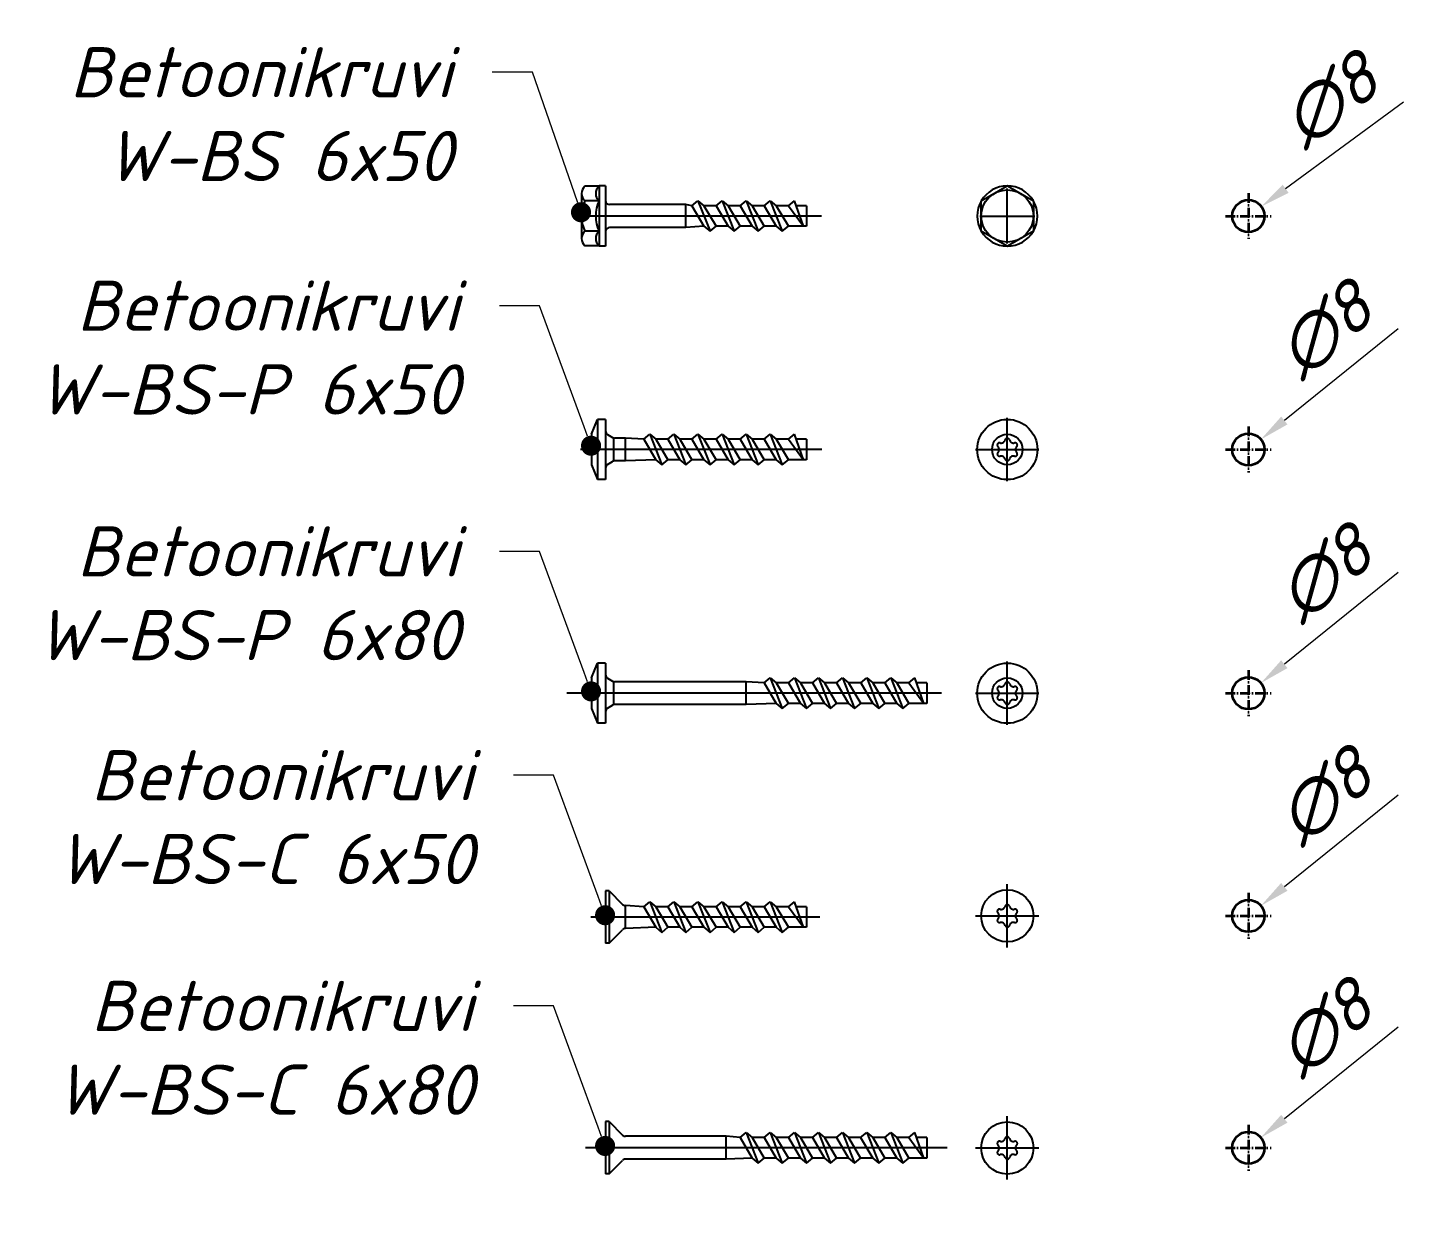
# Model space of a CAD drawing. Header units: millimetres. Extents: x -29692 to 34729, y -8412 to 43293.
# Drawn here: x -16567.6 to -16225.1, y 1656.2 to 1951.6 of the extents above; entities that cross this region are included whole.
import ezdxf
from ezdxf import colors
from ezdxf.entities.mleader import LeaderData, LeaderLine
from ezdxf.math import Vec2, Vec3

# ---------------------------------------------------------------- set-up
doc = ezdxf.new("R2010")
doc.units = ezdxf.units.MM
doc.linetypes.add('ACAD_ISO10W100', pattern=[18, 12, -3, 0, -3])
doc.layers.get('Defpoints').update_dxf_attribs({"color": 4, "lineweight": 35})
for name, color, linetype, lineweight in [('_0_001_Профили', 150, 'Continuous', 35), ('_0_003_Размеры', 132, 'Continuous', 0), ('_0_004_Текст_01', 7, 'Continuous', 18)]:
    doc.layers.add(name, color=color, linetype=linetype, lineweight=lineweight)
doc.styles.add('_DZ_2.5', font='isocpeui.ttf', dxfattribs={"height": 2.5})
doc.dimstyles.new('_DZ_2.5', dxfattribs={"dimscale": 0, "dimtxt": 2.5, "dimasz": 1.5, "dimexe": 1, "dimexo": 1, "dimgap": 1, "dimtad": 1, "dimdec": 0, "dimzin": 1, "dimdsep": 46, "dimtxsty": '_DZ_2.5', "dimblk": 'ARCHTICK', "dimcen": 0.09, "dimclrd": 256, "dimclre": 256, "dimclrt": 256, "dimadec": 0, "dimazin": 0, "dimtfac": 1, "dimtdec": 0, "dimtofl": 0, "dimtmove": 1, "dimatfit": 2, "dimfxl": 1, "dimtfill": 1, "dimtfillclr": 256, "dimtolj": 1, "dimlwd": 9, "dimlwe": 5, "dimarcsym": 0})

# ---------------------------------------------------------------- blocks, each defined once
blk = doc.blocks.new('WURTH_W-BS-C_6x80')
at = {"color": 0, "linetype": 'ByBlock', "lineweight": -2}
for p, q in [((-0.87, 6.5), (-0.87, -6.5)), ((0, 6.5), (-0.87, 6.5)), ((0, 6.5), (0, -6.5)), ((0, 6.5), (3.36, 3.14)), ((32.63, 2.55), (34.13, 3.8)), ((34.13, 3.8), (35.63, 2.55)), ((34.13, 3.8), (37.13, -3.8)), ((38.63, 2.55), (40.13, 3.8)), ((40.13, 3.8), (43.13, -3.8)), ((40.13, 3.8), (41.63, 2.55)), ((44.63, 2.55), (46.13, 3.8)), ((46.13, 3.8), (49.13, -3.8)), ((46.13, 3.8), (47.63, 2.55)), ((50.63, 2.55), (52.13, 3.8)), ((52.13, 3.8), (55.13, -3.8)), ((52.13, 3.8), (53.63, 2.55)), ((56.63, 2.55), (58.13, 3.8)), ((58.13, 3.8), (61.13, -3.8)), ((58.13, 3.8), (59.63, 2.55)), ((62.63, 2.55), (64.13, 3.8)), ((64.13, 3.8), (65.63, 2.55)), ((64.13, 3.8), (67.13, -3.8)), ((68.63, 2.55), (70.13, 3.8)), ((70.13, 3.8), (71.63, 2.55)), ((70.13, 3.8), (73.13, -3.8)), ((74.63, 2.55), (76.13, 3.8)), ((78.38, -2.55), (76.13, 3.8)), ((84.13, 0), (-5.87, 0)), ((29.13, 2.85), (4.06, 2.85)), ((29.13, -2.85), (29.13, 2.85)), ((32.63, 2.55), (29.13, 2.85)), ((32.63, 2.55), (35.63, -2.55)), ((38.63, 2.55), (35.63, 2.55)), ((35.63, 2.55), (38.63, -2.55)), ((38.63, 2.55), (41.63, -2.55)), ((44.63, 2.55), (41.63, 2.55)), ((41.63, 2.55), (44.63, -2.55)), ((44.63, 2.55), (47.63, -2.55)), ((50.63, 2.55), (47.63, 2.55)), ((47.63, 2.55), (50.63, -2.55)), ((50.63, 2.55), (53.63, -2.55)), ((56.63, 2.55), (53.63, 2.55)), ((53.63, 2.55), (56.63, -2.55)), ((56.63, 2.55), (59.63, -2.55)), ((62.63, 2.55), (59.63, 2.55)), ((59.63, 2.55), (62.63, -2.55)), ((62.63, 2.55), (65.63, -2.55)), ((68.63, 2.55), (65.63, 2.55)), ((65.63, 2.55), (68.63, -2.55)), ((68.63, 2.55), (71.63, -2.55)), ((71.63, 2.55), (74.63, -2.55)), ((74.63, 2.55), (71.63, 2.55)), ((74.63, 2.55), (78.38, -2.55)), ((79.13, 2.55), (76.58, 2.55)), ((79.13, 2.55), (79.13, -2.55)), ((0, -6.5), (3.36, -3.14)), ((29.13, -2.85), (4.06, -2.85)), ((35.63, -2.55), (29.13, -2.85)), ((35.63, -2.55), (37.13, -3.8)), ((37.13, -3.8), (38.63, -2.55)), ((41.63, -2.55), (38.63, -2.55)), ((41.63, -2.55), (43.13, -3.8)), ((43.13, -3.8), (44.63, -2.55)), ((47.63, -2.55), (44.63, -2.55)), ((47.63, -2.55), (49.13, -3.8)), ((49.13, -3.8), (50.63, -2.55)), ((53.63, -2.55), (50.63, -2.55)), ((53.63, -2.55), (55.13, -3.8)), ((55.13, -3.8), (56.63, -2.55)), ((59.63, -2.55), (56.63, -2.55)), ((59.63, -2.55), (61.13, -3.8)), ((61.13, -3.8), (62.63, -2.55)), ((65.63, -2.55), (62.63, -2.55)), ((65.63, -2.55), (67.13, -3.8)), ((67.13, -3.8), (68.63, -2.55)), ((71.63, -2.55), (68.63, -2.55)), ((71.63, -2.55), (73.13, -3.8)), ((73.13, -3.8), (74.63, -2.55)), ((79.13, -2.55), (74.63, -2.55)), ((0, -6.5), (-0.87, -6.5))]:
    blk.add_line(p, q, dxfattribs=at)
for centre, start, end in [((4.06, 3.85), 225, 270), ((4.06, -3.85), 90, 135)]:
    blk.add_arc(centre, 1, start, end, dxfattribs=at)
blk = doc.blocks.new('WURTH_W-BS_6x50')
at = {"color": 0, "linetype": 'ByBlock', "lineweight": -2}
for p, q in [((-1.6, 7.41), (-5.13, 7.41)), ((0, 7.5), (-1.6, 7.5)), ((-1.6, 7.5), (-1.6, -7.5)), ((0, 7.5), (0, -7.5)), ((-6, 5.52), (-6, -5.65)), ((-1.6, 3.77), (-5.13, 3.77)), ((21.5, 2.55), (23, 3.8)), ((23, 3.8), (24.5, 2.55)), ((23, 3.8), (26, -3.8)), ((27.5, 2.55), (29, 3.8)), ((29, 3.8), (32, -3.8)), ((29, 3.8), (30.5, 2.55)), ((33.5, 2.55), (35, 3.8)), ((35, 3.8), (36.5, 2.55)), ((35, 3.8), (38, -3.8)), ((39.5, 2.55), (41, 3.8)), ((41, 3.8), (42.5, 2.55)), ((41, 3.8), (44, -3.8)), ((45.5, 2.55), (47, 3.8)), ((49.25, -2.55), (47, 3.8)), ((53.72, 0), (-8.26, 0)), ((20, 2.85), (1, 2.85)), ((20, -2.85), (20, 2.85)), ((21.5, 2.55), (20, 2.85)), ((21.5, 2.55), (24.5, -2.55)), ((27.5, 2.55), (24.5, 2.55)), ((24.5, 2.55), (27.5, -2.55)), ((27.5, 2.55), (30.5, -2.55)), ((33.5, 2.55), (30.5, 2.55)), ((30.5, 2.55), (33.5, -2.55)), ((33.5, 2.55), (36.5, -2.55)), ((39.5, 2.55), (36.5, 2.55)), ((36.5, 2.55), (39.5, -2.55)), ((39.5, 2.55), (42.5, -2.55)), ((42.5, 2.55), (45.5, -2.55)), ((45.5, 2.55), (42.5, 2.55)), ((45.5, 2.55), (49.25, -2.55)), ((50, 2.55), (47.44, 2.55)), ((50, 2.55), (50, -2.55)), ((20, -2.85), (1, -2.85)), ((24.5, -2.55), (20, -2.85)), ((24.5, -2.55), (26, -3.8)), ((26, -3.8), (27.5, -2.55)), ((30.5, -2.55), (27.5, -2.55)), ((30.5, -2.55), (32, -3.8)), ((32, -3.8), (33.5, -2.55)), ((36.5, -2.55), (33.5, -2.55)), ((36.5, -2.55), (38, -3.8)), ((38, -3.8), (39.5, -2.55)), ((42.5, -2.55), (39.5, -2.55)), ((42.5, -2.55), (44, -3.8)), ((44, -3.8), (45.5, -2.55)), ((50, -2.55), (45.5, -2.55)), ((-1.6, -3.77), (-5.13, -3.77)), ((-1.6, -7.41), (-5.13, -7.41)), ((0, -7.5), (-1.6, -7.5))]:
    blk.add_line(p, q, dxfattribs=at)
for centre, radius, start, end in [((-3.66, 5.59), 2.34, 129.027, 230.973), ((-0.12, 5.59), 2.34, 129.027, 230.973), ((2.63, 0), 8.63, 154.107, 205.893), ((6.17, 0), 8.63, 154.107, 205.893), ((1, 3.85), 1, 180, 270), ((1, -3.85), 1, 90, 180), ((-3.66, -5.59), 2.34, 129.027, 230.973), ((-0.12, -5.59), 2.34, 129.027, 230.973)]:
    blk.add_arc(centre, radius, start, end, dxfattribs=at)
blk = doc.blocks.new('W-BS 6x50p')
at = {"color": 0, "linetype": 'ByBlock', "lineweight": -2}
for p, q in [((-6.49, 3.76), (-0.01, 7.5)), ((0, 7.51), (-0.01, 7.5)), ((0.01, 7.5), (0, 7.51)), ((0.01, 7.5), (6.49, 3.76)), ((-6.49, 3.76), (-6.5, 3.75)), ((-6.5, 3.75), (-6.5, 3.74)), ((-6.5, -3.74), (-6.5, 3.74)), ((0, -6.83), (0, 6.83)), ((6.5, 3.75), (6.49, 3.76)), ((6.5, 3.74), (6.5, 3.75)), ((6.5, 3.74), (6.5, -3.74)), ((-6.83, 0), (6.83, 0)), ((-6.5, -3.74), (-6.5, -3.75)), ((-6.5, -3.75), (-6.49, -3.76)), ((-0.01, -7.5), (-6.49, -3.76)), ((6.49, -3.76), (0.01, -7.5)), ((6.49, -3.76), (6.5, -3.75)), ((6.5, -3.75), (6.5, -3.74)), ((-0.01, -7.5), (0, -7.51)), ((0, -7.51), (0.01, -7.5))]:
    blk.add_line(p, q, dxfattribs=at)
blk.add_circle((0, 0), 6.5, dxfattribs=at)
for start, end in [(90.0736, 149.9264), (30.0736, 89.9264), (150.0736, 209.9264), (330.0736, 29.9264), (210.0736, 269.9264), (270.0736, 329.9264)]:
    blk.add_arc((0, 0), 7.5, start, end, dxfattribs=at)
blk = doc.blocks.new('WURTH_W-BS-P_6x80')
at = {"color": 0, "linetype": 'ByBlock', "lineweight": -2}
for p, q in [((-3.5, 3.8), (-2, 7.5)), ((-2, 7.5), (-2, -7.5)), ((0, 7.5), (-2, 7.5)), ((0, 7.5), (0, -4.58)), ((-3.5, 3.8), (-3.5, -3.8)), ((0.5, 3.71), (1.76, 2.98)), ((39.5, 2.55), (41, 3.8)), ((41, 3.8), (42.5, 2.55)), ((41, 3.8), (44, -3.8)), ((45.5, 2.55), (47, 3.8)), ((47, 3.8), (50, -3.8)), ((47, 3.8), (48.5, 2.55)), ((51.5, 2.55), (53, 3.8)), ((53, 3.8), (56, -3.8)), ((53, 3.8), (54.5, 2.55)), ((57.5, 2.55), (59, 3.8)), ((59, 3.8), (62, -3.8)), ((59, 3.8), (60.5, 2.55)), ((63.5, 2.55), (65, 3.8)), ((65, 3.8), (66.5, 2.55)), ((65, 3.8), (68, -3.8)), ((69.5, 2.55), (71, 3.8)), ((71, 3.8), (72.5, 2.55)), ((71, 3.8), (74, -3.8)), ((75.5, 2.55), (77, 3.8)), ((79.25, -2.55), (77, 3.8)), ((83.66, 0), (-9.68, 0)), ((1.99, 2.85), (1.99, -2.85)), ((35, 2.85), (2.26, 2.85)), ((35, -2.85), (35, 2.85)), ((39.5, 2.55), (35, 2.85)), ((39.5, 2.55), (42.5, -2.55)), ((45.5, 2.55), (42.5, 2.55)), ((42.5, 2.55), (45.5, -2.55)), ((45.5, 2.55), (48.5, -2.55)), ((51.5, 2.55), (48.5, 2.55)), ((48.5, 2.55), (51.5, -2.55)), ((51.5, 2.55), (54.5, -2.55)), ((57.5, 2.55), (54.5, 2.55)), ((54.5, 2.55), (57.5, -2.55)), ((57.5, 2.55), (60.5, -2.55)), ((63.5, 2.55), (60.5, 2.55)), ((60.5, 2.55), (63.5, -2.55)), ((63.5, 2.55), (66.5, -2.55)), ((69.5, 2.55), (66.5, 2.55)), ((66.5, 2.55), (69.5, -2.55)), ((69.5, 2.55), (72.5, -2.55)), ((72.5, 2.55), (75.5, -2.55)), ((75.5, 2.55), (72.5, 2.55)), ((75.5, 2.55), (79.25, -2.55)), ((80, 2.55), (77.44, 2.55)), ((80, 2.55), (80, -2.55)), ((0.5, -3.71), (1.76, -2.98)), ((35, -2.85), (2.26, -2.85)), ((42.5, -2.55), (35, -2.85)), ((42.5, -2.55), (44, -3.8)), ((44, -3.8), (45.5, -2.55)), ((48.5, -2.55), (45.5, -2.55)), ((48.5, -2.55), (50, -3.8)), ((50, -3.8), (51.5, -2.55)), ((54.5, -2.55), (51.5, -2.55)), ((54.5, -2.55), (56, -3.8)), ((56, -3.8), (57.5, -2.55)), ((60.5, -2.55), (57.5, -2.55)), ((60.5, -2.55), (62, -3.8)), ((62, -3.8), (63.5, -2.55)), ((66.5, -2.55), (63.5, -2.55)), ((66.5, -2.55), (68, -3.8)), ((68, -3.8), (69.5, -2.55)), ((72.5, -2.55), (69.5, -2.55)), ((72.5, -2.55), (74, -3.8)), ((74, -3.8), (75.5, -2.55)), ((80, -2.55), (75.5, -2.55)), ((-3.5, -3.8), (-2, -7.5)), ((0, -4.58), (0, -7.5)), ((0, -7.5), (-2, -7.5))]:
    blk.add_line(p, q, dxfattribs=at)
for centre, start, end in [((1, 4.58), 180, 240), ((2.26, 3.85), 240, 270), ((2.26, -3.85), 90, 120), ((1, -4.58), 120, 180)]:
    blk.add_arc(centre, 1, start, end, dxfattribs=at)
blk = doc.blocks.new('W-BS-P 6x80p')
at = {"color": 0, "linetype": 'ByBlock', "lineweight": -2}
for p, q in [((0, -7.88), (0, 7.88)), ((-7.88, 0), (7.88, 0))]:
    blk.add_line(p, q, dxfattribs=at)
for points in [[(-1.78, 1.66), (-1.88, 1.68), (-1.98, 1.68), (-2.08, 1.66), (-2.18, 1.63), (-2.26, 1.58), (-2.34, 1.52), (-2.39, 1.45), (-2.44, 1.37), (-2.47, 1.29), (-2.49, 1.21), (-2.5, 1.12), (-2.49, 1.04), (-2.47, 0.95), (-2.44, 0.87), (-2.4, 0.8), (-2.34, 0.73), (-2.32, 0.71)], [(-2.32, -0.71), (-2.22, -0.6), (-2.13, -0.46), (-2.08, -0.34), (-2.04, -0.2), (-2.02, -0.06), (-2.02, 0.09), (-2.04, 0.21), (-2.07, 0.33), (-2.12, 0.45), (-2.19, 0.55), (-2.25, 0.64), (-2.32, 0.71)], [(-1.78, 1.66), (-1.63, 1.62), (-1.47, 1.62), (-1.33, 1.63), (-1.19, 1.66), (-1.06, 1.72), (-0.94, 1.79), (-0.84, 1.87), (-0.75, 1.96), (-0.68, 2.06), (-0.61, 2.17), (-0.57, 2.27), (-0.54, 2.37)], [(0.54, 2.37), (0.51, 2.46), (0.47, 2.55), (0.4, 2.63), (0.32, 2.7), (0.24, 2.75), (0.15, 2.78), (0.06, 2.8), (-0.03, 2.8), (-0.12, 2.79), (-0.2, 2.76), (-0.28, 2.73), (-0.35, 2.68), (-0.41, 2.62), (-0.46, 2.55), (-0.51, 2.47), (-0.54, 2.39), (-0.54, 2.37)], [(0.54, 2.37), (0.59, 2.22), (0.67, 2.08), (0.75, 1.97), (0.84, 1.87), (0.96, 1.78), (1.09, 1.71), (1.2, 1.66), (1.32, 1.63), (1.45, 1.62), (1.57, 1.62), (1.68, 1.63), (1.78, 1.66)], [(2.32, 0.71), (2.39, 0.79), (2.44, 0.87), (2.48, 0.97), (2.5, 1.07), (2.5, 1.17), (2.48, 1.26), (2.45, 1.35), (2.41, 1.43), (2.35, 1.5), (2.29, 1.56), (2.22, 1.6), (2.15, 1.64), (2.06, 1.67), (1.98, 1.68), (1.89, 1.68), (1.8, 1.66), (1.78, 1.66)], [(2.32, 0.71), (2.22, 0.6), (2.13, 0.46), (2.08, 0.34), (2.04, 0.2), (2.02, 0.06), (2.02, -0.09), (2.04, -0.21), (2.07, -0.33), (2.12, -0.45), (2.19, -0.55), (2.25, -0.64), (2.32, -0.71)], [(-2.32, -0.71), (-2.39, -0.79), (-2.44, -0.87), (-2.48, -0.97), (-2.5, -1.07), (-2.5, -1.17), (-2.48, -1.26), (-2.45, -1.35), (-2.41, -1.43), (-2.35, -1.5), (-2.29, -1.56), (-2.22, -1.6), (-2.15, -1.64), (-2.06, -1.67), (-1.98, -1.68), (-1.89, -1.68), (-1.8, -1.66), (-1.78, -1.66)], [(-0.54, -2.37), (-0.59, -2.22), (-0.67, -2.08), (-0.75, -1.97), (-0.84, -1.87), (-0.96, -1.78), (-1.09, -1.71), (-1.2, -1.66), (-1.32, -1.63), (-1.45, -1.62), (-1.57, -1.62), (-1.68, -1.63), (-1.78, -1.66)], [(-0.54, -2.37), (-0.51, -2.46), (-0.47, -2.55), (-0.4, -2.63), (-0.32, -2.7), (-0.24, -2.75), (-0.15, -2.78), (-0.06, -2.8), (0.03, -2.8), (0.12, -2.79), (0.2, -2.76), (0.28, -2.73), (0.35, -2.68), (0.41, -2.62), (0.46, -2.55), (0.51, -2.47), (0.54, -2.39), (0.54, -2.37)], [(1.78, -1.66), (1.63, -1.62), (1.47, -1.62), (1.33, -1.63), (1.19, -1.66), (1.06, -1.72), (0.94, -1.79), (0.84, -1.87), (0.75, -1.96), (0.68, -2.06), (0.61, -2.17), (0.57, -2.27), (0.54, -2.37)], [(1.78, -1.66), (1.88, -1.68), (1.98, -1.68), (2.08, -1.66), (2.18, -1.63), (2.26, -1.58), (2.34, -1.52), (2.39, -1.45), (2.44, -1.37), (2.47, -1.29), (2.49, -1.21), (2.5, -1.12), (2.49, -1.04), (2.47, -0.95), (2.44, -0.87), (2.4, -0.8), (2.34, -0.73), (2.32, -0.71)]]:
    blk.add_lwpolyline(points, dxfattribs=at)
for radius in [7.5, 3.8]:
    blk.add_circle((0, 0), radius, dxfattribs=at)
for start, end in [(149.1901, 150.4097), (89.1901, 90.4098), (29.1886, 30.409), (209.1886, 210.409), (269.1901, 270.4098), (329.1901, 330.4097)]:
    blk.add_arc((0, 0), 2.8, start, end, dxfattribs=at)
blk = doc.blocks.new('W-BS6 p')
at = {"color": 0, "linetype": 'ByBlock', "lineweight": -2}
for p, q in [((0, -7.88), (0, 7.88)), ((-7.88, 0), (7.88, 0))]:
    blk.add_line(p, q, dxfattribs=at)
for points in [[(-1.78, 1.66), (-1.88, 1.68), (-1.98, 1.68), (-2.08, 1.66), (-2.18, 1.63), (-2.26, 1.58), (-2.34, 1.52), (-2.39, 1.45), (-2.44, 1.37), (-2.47, 1.29), (-2.49, 1.21), (-2.5, 1.12), (-2.49, 1.04), (-2.47, 0.95), (-2.44, 0.87), (-2.4, 0.8), (-2.34, 0.73), (-2.32, 0.71)], [(-2.32, -0.71), (-2.22, -0.6), (-2.13, -0.46), (-2.08, -0.34), (-2.04, -0.2), (-2.02, -0.06), (-2.02, 0.09), (-2.04, 0.21), (-2.07, 0.33), (-2.12, 0.45), (-2.19, 0.55), (-2.25, 0.64), (-2.32, 0.71)], [(-1.78, 1.66), (-1.63, 1.62), (-1.47, 1.62), (-1.33, 1.63), (-1.19, 1.66), (-1.06, 1.72), (-0.94, 1.79), (-0.84, 1.87), (-0.75, 1.96), (-0.68, 2.06), (-0.61, 2.17), (-0.57, 2.27), (-0.54, 2.37)], [(0.54, 2.37), (0.51, 2.46), (0.47, 2.55), (0.4, 2.63), (0.32, 2.7), (0.24, 2.75), (0.15, 2.78), (0.06, 2.8), (-0.03, 2.8), (-0.12, 2.79), (-0.2, 2.76), (-0.28, 2.73), (-0.35, 2.68), (-0.41, 2.62), (-0.46, 2.55), (-0.51, 2.47), (-0.54, 2.39), (-0.54, 2.37)], [(0.54, 2.37), (0.59, 2.22), (0.67, 2.08), (0.75, 1.97), (0.84, 1.87), (0.96, 1.78), (1.09, 1.71), (1.2, 1.66), (1.32, 1.63), (1.45, 1.62), (1.57, 1.62), (1.68, 1.63), (1.78, 1.66)], [(2.32, 0.71), (2.39, 0.79), (2.44, 0.87), (2.48, 0.97), (2.5, 1.07), (2.5, 1.17), (2.48, 1.26), (2.45, 1.35), (2.41, 1.43), (2.35, 1.5), (2.29, 1.56), (2.22, 1.6), (2.15, 1.64), (2.06, 1.67), (1.98, 1.68), (1.89, 1.68), (1.8, 1.66), (1.78, 1.66)], [(2.32, 0.71), (2.22, 0.6), (2.13, 0.46), (2.08, 0.34), (2.04, 0.2), (2.02, 0.06), (2.02, -0.09), (2.04, -0.21), (2.07, -0.33), (2.12, -0.45), (2.19, -0.55), (2.25, -0.64), (2.32, -0.71)], [(-2.32, -0.71), (-2.39, -0.79), (-2.44, -0.87), (-2.48, -0.97), (-2.5, -1.07), (-2.5, -1.17), (-2.48, -1.26), (-2.45, -1.35), (-2.41, -1.43), (-2.35, -1.5), (-2.29, -1.56), (-2.22, -1.6), (-2.15, -1.64), (-2.06, -1.67), (-1.98, -1.68), (-1.89, -1.68), (-1.8, -1.66), (-1.78, -1.66)], [(-0.54, -2.37), (-0.59, -2.22), (-0.67, -2.08), (-0.75, -1.97), (-0.84, -1.87), (-0.96, -1.78), (-1.09, -1.71), (-1.2, -1.66), (-1.32, -1.63), (-1.45, -1.62), (-1.57, -1.62), (-1.68, -1.63), (-1.78, -1.66)], [(-0.54, -2.37), (-0.51, -2.46), (-0.47, -2.55), (-0.4, -2.63), (-0.32, -2.7), (-0.24, -2.75), (-0.15, -2.78), (-0.06, -2.8), (0.03, -2.8), (0.12, -2.79), (0.2, -2.76), (0.28, -2.73), (0.35, -2.68), (0.41, -2.62), (0.46, -2.55), (0.51, -2.47), (0.54, -2.39), (0.54, -2.37)], [(1.78, -1.66), (1.63, -1.62), (1.47, -1.62), (1.33, -1.63), (1.19, -1.66), (1.06, -1.72), (0.94, -1.79), (0.84, -1.87), (0.75, -1.96), (0.68, -2.06), (0.61, -2.17), (0.57, -2.27), (0.54, -2.37)], [(1.78, -1.66), (1.88, -1.68), (1.98, -1.68), (2.08, -1.66), (2.18, -1.63), (2.26, -1.58), (2.34, -1.52), (2.39, -1.45), (2.44, -1.37), (2.47, -1.29), (2.49, -1.21), (2.5, -1.12), (2.49, -1.04), (2.47, -0.95), (2.44, -0.87), (2.4, -0.8), (2.34, -0.73), (2.32, -0.71)]]:
    blk.add_lwpolyline(points, dxfattribs=at)
blk.add_circle((0, 0), 6.5, dxfattribs=at)
for start, end in [(149.1901, 150.4097), (89.1901, 90.4098), (29.1886, 30.409), (209.1886, 210.409), (269.1901, 270.4098), (329.1901, 330.4097)]:
    blk.add_arc((0, 0), 2.8, start, end, dxfattribs=at)
blk = doc.blocks.new('*D799')
at = {"layer": '_0_003_Размеры', "linetype": 'Continuous', "lineweight": 9, "transparency": 16777216}
blk.add_line((-16225.1, 1933.01), (-16254.44, 1911.5), dxfattribs=at)
at = {"layer": '_0_003_Размеры', "lineweight": 5, "transparency": 16777216}
for p, q in [((-16264.16, 1904.7), (-16263.26, 1904.7)), ((-16263.71, 1904.25), (-16263.71, 1905.15))]:
    blk.add_line(p, q, dxfattribs=at)
at = {"layer": '_0_003_Размеры', "transparency": 16777216}
blk.add_solid([(-16255.18, 1912.51), (-16253.7, 1910.49), (-16260.49, 1907.07)], dxfattribs=at)
at = {"layer": 'Defpoints', "color": 0, "transparency": 16777216}
for p in [(-16260.49, 1907.07), (-16266.94, 1902.34)]:
    blk.add_point(p, dxfattribs=at)
at = {"layer": '_0_003_Размеры', "transparency": 16777216, "insert": (-16243.4, 1933.55), "char_height": 12.5, "attachment_point": 5, "rotation": 36.243, "style": '_DZ_2.5', "bg_fill": 3, "box_fill_scale": 1.1, "bg_fill_color": 256, "bg_fill_true_color": 13158600, "bg_fill_transparency": 0}
blk.add_mtext('\\A1;∅8', dxfattribs=at)
blk = doc.blocks.new('*D797')
at = {"layer": '_0_003_Размеры', "linetype": 'Continuous', "lineweight": 9, "transparency": 16777216}
blk.add_line((-16226.45, 1815.99), (-16254.76, 1793.16), dxfattribs=at)
at = {"layer": '_0_003_Размеры', "lineweight": 5, "transparency": 16777216}
for p, q in [((-16264.16, 1785.94), (-16263.26, 1785.94)), ((-16263.71, 1785.49), (-16263.71, 1786.39))]:
    blk.add_line(p, q, dxfattribs=at)
at = {"layer": '_0_003_Размеры', "transparency": 16777216}
blk.add_solid([(-16255.55, 1794.13), (-16253.98, 1792.19), (-16260.6, 1788.45)], dxfattribs=at)
at = {"layer": 'Defpoints', "color": 0, "transparency": 16777216}
for p in [(-16260.6, 1788.45), (-16266.83, 1783.43)]:
    blk.add_point(p, dxfattribs=at)
at = {"layer": '_0_003_Размеры', "transparency": 16777216, "insert": (-16244.75, 1815.69), "char_height": 12.5, "attachment_point": 5, "rotation": 38.8841, "style": '_DZ_2.5', "bg_fill": 3, "box_fill_scale": 1.1, "bg_fill_color": 256, "bg_fill_true_color": 13158600, "bg_fill_transparency": 0}
blk.add_mtext('\\A1;∅8', dxfattribs=at)
blk = doc.blocks.new('*D796')
at = {"layer": '_0_003_Размеры', "linetype": 'Continuous', "lineweight": 9, "transparency": 16777216}
blk.add_line((-16226.45, 1760.58), (-16254.76, 1737.74), dxfattribs=at)
at = {"layer": '_0_003_Размеры', "lineweight": 5, "transparency": 16777216}
for p, q in [((-16264.16, 1730.52), (-16263.26, 1730.52)), ((-16263.71, 1730.07), (-16263.71, 1730.97))]:
    blk.add_line(p, q, dxfattribs=at)
at = {"layer": '_0_003_Размеры', "transparency": 16777216}
blk.add_solid([(-16255.55, 1738.72), (-16253.98, 1736.77), (-16260.6, 1733.03)], dxfattribs=at)
at = {"layer": 'Defpoints', "color": 0, "transparency": 16777216}
for p in [(-16260.6, 1733.03), (-16266.83, 1728.01)]:
    blk.add_point(p, dxfattribs=at)
at = {"layer": '_0_003_Размеры', "transparency": 16777216, "insert": (-16244.75, 1760.27), "char_height": 12.5, "attachment_point": 5, "rotation": 38.8841, "style": '_DZ_2.5', "bg_fill": 3, "box_fill_scale": 1.1, "bg_fill_color": 256, "bg_fill_true_color": 13158600, "bg_fill_transparency": 0}
blk.add_mtext('\\A1;∅8', dxfattribs=at)
blk = doc.blocks.new('*D795')
at = {"layer": '_0_003_Размеры', "linetype": 'Continuous', "lineweight": 9, "transparency": 16777216}
blk.add_line((-16226.45, 1702.86), (-16254.76, 1680.02), dxfattribs=at)
at = {"layer": '_0_003_Размеры', "lineweight": 5, "transparency": 16777216}
for p, q in [((-16264.16, 1672.8), (-16263.26, 1672.8)), ((-16263.71, 1672.35), (-16263.71, 1673.25))]:
    blk.add_line(p, q, dxfattribs=at)
at = {"layer": '_0_003_Размеры', "transparency": 16777216}
blk.add_solid([(-16255.55, 1681), (-16253.98, 1679.05), (-16260.6, 1675.32)], dxfattribs=at)
at = {"layer": 'Defpoints', "color": 0, "transparency": 16777216}
for p in [(-16260.6, 1675.32), (-16266.83, 1670.29)]:
    blk.add_point(p, dxfattribs=at)
at = {"layer": '_0_003_Размеры', "transparency": 16777216, "insert": (-16244.75, 1702.55), "char_height": 12.5, "attachment_point": 5, "rotation": 38.8841, "style": '_DZ_2.5', "bg_fill": 3, "box_fill_scale": 1.1, "bg_fill_color": 256, "bg_fill_true_color": 13158600, "bg_fill_transparency": 0}
blk.add_mtext('\\A1;∅8', dxfattribs=at)
blk = doc.blocks.new('WURTH_W-BS-C_6x50')
at = {"color": 0, "linetype": 'ByBlock', "lineweight": -2}
for p, q in [((0, 6.5), (0, -6.5)), ((0.87, 6.5), (0, 6.5)), ((0.87, 6.5), (0.87, -6.5)), ((0.87, 6.5), (4.22, 3.14)), ((9.5, 2.55), (11, 3.8)), ((11, 3.8), (12.5, 2.55)), ((11, 3.8), (14, -3.8)), ((15.5, 2.55), (17, 3.8)), ((17, 3.8), (20, -3.8)), ((17, 3.8), (18.5, 2.55)), ((21.5, 2.55), (23, 3.8)), ((23, 3.8), (26, -3.8)), ((23, 3.8), (24.5, 2.55)), ((27.5, 2.55), (29, 3.8)), ((29, 3.8), (32, -3.8)), ((29, 3.8), (30.5, 2.55)), ((33.5, 2.55), (35, 3.8)), ((35, 3.8), (36.5, 2.55)), ((35, 3.8), (38, -3.8)), ((39.5, 2.55), (41, 3.8)), ((41, 3.8), (42.5, 2.55)), ((41, 3.8), (44, -3.8)), ((45.5, 2.55), (47, 3.8)), ((49.25, -2.55), (47, 3.8)), ((53.34, 0), (-3.69, 0)), ((5, 2.85), (4.93, 2.85)), ((5, -2.85), (5, 2.85)), ((9.5, 2.55), (5, 2.85)), ((9.5, 2.55), (12.5, -2.55)), ((15.5, 2.55), (12.5, 2.55)), ((12.5, 2.55), (15.5, -2.55)), ((15.5, 2.55), (18.5, -2.55)), ((21.5, 2.55), (18.5, 2.55)), ((18.5, 2.55), (21.5, -2.55)), ((21.5, 2.55), (24.5, -2.55)), ((27.5, 2.55), (24.5, 2.55)), ((24.5, 2.55), (27.5, -2.55)), ((27.5, 2.55), (30.5, -2.55)), ((33.5, 2.55), (30.5, 2.55)), ((30.5, 2.55), (33.5, -2.55)), ((33.5, 2.55), (36.5, -2.55)), ((39.5, 2.55), (36.5, 2.55)), ((36.5, 2.55), (39.5, -2.55)), ((39.5, 2.55), (42.5, -2.55)), ((42.5, 2.55), (45.5, -2.55)), ((45.5, 2.55), (42.5, 2.55)), ((45.5, 2.55), (49.25, -2.55)), ((50, 2.55), (47.44, 2.55)), ((50, 2.55), (50, -2.55)), ((0.87, -6.5), (4.22, -3.14)), ((5, -2.85), (4.93, -2.85)), ((12.5, -2.55), (5, -2.85)), ((12.5, -2.55), (14, -3.8)), ((14, -3.8), (15.5, -2.55)), ((18.5, -2.55), (15.5, -2.55)), ((18.5, -2.55), (20, -3.8)), ((20, -3.8), (21.5, -2.55)), ((24.5, -2.55), (21.5, -2.55)), ((24.5, -2.55), (26, -3.8)), ((26, -3.8), (27.5, -2.55)), ((30.5, -2.55), (27.5, -2.55)), ((30.5, -2.55), (32, -3.8)), ((32, -3.8), (33.5, -2.55)), ((36.5, -2.55), (33.5, -2.55)), ((36.5, -2.55), (38, -3.8)), ((38, -3.8), (39.5, -2.55)), ((42.5, -2.55), (39.5, -2.55)), ((42.5, -2.55), (44, -3.8)), ((44, -3.8), (45.5, -2.55)), ((50, -2.55), (45.5, -2.55)), ((0.87, -6.5), (0, -6.5))]:
    blk.add_line(p, q, dxfattribs=at)
for centre, start, end in [((4.93, 3.85), 225, 270), ((4.93, -3.85), 90, 135)]:
    blk.add_arc(centre, 1, start, end, dxfattribs=at)
blk = doc.blocks.new('*D794')
at = {"layer": '_0_003_Размеры', "linetype": 'Continuous', "lineweight": 9, "transparency": 16777216}
blk.add_line((-16226.45, 1876.65), (-16254.76, 1853.81), dxfattribs=at)
at = {"layer": '_0_003_Размеры', "lineweight": 5, "transparency": 16777216}
for p, q in [((-16264.16, 1846.59), (-16263.26, 1846.59)), ((-16263.71, 1846.14), (-16263.71, 1847.04))]:
    blk.add_line(p, q, dxfattribs=at)
at = {"layer": '_0_003_Размеры', "transparency": 16777216}
blk.add_solid([(-16255.55, 1854.79), (-16253.98, 1852.84), (-16260.6, 1849.1)], dxfattribs=at)
at = {"layer": 'Defpoints', "color": 0, "transparency": 16777216}
for p in [(-16260.6, 1849.1), (-16266.83, 1844.08)]:
    blk.add_point(p, dxfattribs=at)
at = {"layer": '_0_003_Размеры', "transparency": 16777216, "insert": (-16244.75, 1876.34), "char_height": 12.5, "attachment_point": 5, "rotation": 38.8841, "style": '_DZ_2.5', "bg_fill": 3, "box_fill_scale": 1.1, "bg_fill_color": 256, "bg_fill_true_color": 13158600, "bg_fill_transparency": 0}
blk.add_mtext('\\A1;∅8', dxfattribs=at)
blk = doc.blocks.new('WURTH_W-BS-P_6x50')
at = {"color": 0, "linetype": 'ByBlock', "lineweight": -2}
for p, q in [((-3.5, 3.8), (-2, 7.5)), ((-2, 7.5), (-2, -7.5)), ((0, 7.5), (-2, 7.5)), ((0, 7.5), (0, -4.58)), ((-3.5, 3.8), (-3.5, -3.8)), ((0.5, 3.71), (1.76, 2.98)), ((9.5, 2.55), (11, 3.8)), ((11, 3.8), (12.5, 2.55)), ((11, 3.8), (14, -3.8)), ((15.5, 2.55), (17, 3.8)), ((17, 3.8), (20, -3.8)), ((17, 3.8), (18.5, 2.55)), ((21.5, 2.55), (23, 3.8)), ((23, 3.8), (26, -3.8)), ((23, 3.8), (24.5, 2.55)), ((27.5, 2.55), (29, 3.8)), ((29, 3.8), (32, -3.8)), ((29, 3.8), (30.5, 2.55)), ((33.5, 2.55), (35, 3.8)), ((35, 3.8), (36.5, 2.55)), ((35, 3.8), (38, -3.8)), ((39.5, 2.55), (41, 3.8)), ((41, 3.8), (42.5, 2.55)), ((41, 3.8), (44, -3.8)), ((45.5, 2.55), (47, 3.8)), ((49.25, -2.55), (47, 3.8)), ((53.85, 0), (-6.23, 0)), ((1.99, 2.85), (1.99, -2.85)), ((5, 2.85), (2.26, 2.85)), ((5, -2.85), (5, 2.85)), ((9.5, 2.55), (5, 2.85)), ((9.5, 2.55), (12.5, -2.55)), ((15.5, 2.55), (12.5, 2.55)), ((12.5, 2.55), (15.5, -2.55)), ((15.5, 2.55), (18.5, -2.55)), ((21.5, 2.55), (18.5, 2.55)), ((18.5, 2.55), (21.5, -2.55)), ((21.5, 2.55), (24.5, -2.55)), ((27.5, 2.55), (24.5, 2.55)), ((24.5, 2.55), (27.5, -2.55)), ((27.5, 2.55), (30.5, -2.55)), ((33.5, 2.55), (30.5, 2.55)), ((30.5, 2.55), (33.5, -2.55)), ((33.5, 2.55), (36.5, -2.55)), ((39.5, 2.55), (36.5, 2.55)), ((36.5, 2.55), (39.5, -2.55)), ((39.5, 2.55), (42.5, -2.55)), ((42.5, 2.55), (45.5, -2.55)), ((45.5, 2.55), (42.5, 2.55)), ((45.5, 2.55), (49.25, -2.55)), ((50, 2.55), (47.44, 2.55)), ((50, 2.55), (50, -2.55)), ((0.5, -3.71), (1.76, -2.98)), ((5, -2.85), (2.26, -2.85)), ((12.5, -2.55), (5, -2.85)), ((12.5, -2.55), (14, -3.8)), ((14, -3.8), (15.5, -2.55)), ((18.5, -2.55), (15.5, -2.55)), ((18.5, -2.55), (20, -3.8)), ((20, -3.8), (21.5, -2.55)), ((24.5, -2.55), (21.5, -2.55)), ((24.5, -2.55), (26, -3.8)), ((26, -3.8), (27.5, -2.55)), ((30.5, -2.55), (27.5, -2.55)), ((30.5, -2.55), (32, -3.8)), ((32, -3.8), (33.5, -2.55)), ((36.5, -2.55), (33.5, -2.55)), ((36.5, -2.55), (38, -3.8)), ((38, -3.8), (39.5, -2.55)), ((42.5, -2.55), (39.5, -2.55)), ((42.5, -2.55), (44, -3.8)), ((44, -3.8), (45.5, -2.55)), ((50, -2.55), (45.5, -2.55)), ((-3.5, -3.8), (-2, -7.5)), ((0, -4.58), (0, -7.5)), ((0, -7.5), (-2, -7.5))]:
    blk.add_line(p, q, dxfattribs=at)
for centre, start, end in [((1, 4.58), 180, 240), ((2.26, 3.85), 240, 270), ((2.26, -3.85), 90, 120), ((1, -4.58), 120, 180)]:
    blk.add_arc(centre, 1, start, end, dxfattribs=at)
blk = doc.blocks.new('_Dot')
at = {"color": 0, "linetype": 'ByBlock', "lineweight": -2}
blk.add_line((-0.5, 0), (-1, 0), dxfattribs=at)
at = {"color": 0, "linetype": 'ByBlock', "const_width": 0.5}
blk.add_lwpolyline([(-0.25, 0, 1), (0.25, 0, 1)], format="xyb", close=True, dxfattribs=at)

msp = doc.modelspace()

# ---------------------------------------------------------------- linework, layer by layer
at = {"layer": '_0_001_Профили', "color": 110, "linetype": 'ACAD_ISO10W100', "ltscale": 0.2}
for p, q in [((-16263.715, 1910.411), (-16263.715, 1898.997)), ((-16269.422, 1904.704), (-16258.007, 1904.704)), ((-16263.715, 1852.301), (-16263.715, 1840.886)), ((-16269.422, 1846.593), (-16258.007, 1846.593)), ((-16263.715, 1791.65), (-16263.715, 1780.235)), ((-16269.422, 1785.943), (-16258.007, 1785.943)), ((-16263.715, 1736.231), (-16263.715, 1724.817)), ((-16269.422, 1730.524), (-16258.007, 1730.524)), ((-16263.715, 1678.512), (-16263.715, 1667.097)), ((-16269.422, 1672.805), (-16258.007, 1672.805))]:
    msp.add_line(p, q, dxfattribs=at)
at = {"layer": '_0_001_Профили', "color": 40}
for centre in [(-16263.715, 1904.704), (-16263.715, 1846.593), (-16263.715, 1785.943), (-16263.715, 1730.524), (-16263.715, 1672.805)]:
    msp.add_circle(centre, 4, dxfattribs=at)

# ---------------------------------------------------------------- block references
at = {"color": 0, "linetype": 'ByBlock', "lineweight": -2}
for name, p in [('WURTH_W-BS_6x50', (-16423.715, 1904.704)), ('W-BS 6x50p', (-16323.715, 1904.704)), ('WURTH_W-BS-P_6x50', (-16423.715, 1846.593)), ('W-BS-P 6x80p', (-16323.715, 1846.593)), ('WURTH_W-BS-P_6x80', (-16423.715, 1785.943)), ('W-BS-P 6x80p', (-16323.715, 1785.943)), ('WURTH_W-BS-C_6x50', (-16423.715, 1730.223)), ('W-BS6 p', (-16323.715, 1730.524)), ('WURTH_W-BS-C_6x80', (-16422.848, 1672.805)), ('W-BS6 p', (-16323.715, 1672.753))]:
    msp.add_blockref(name, p, dxfattribs=at)

# ---------------------------------------------------------------- leaders
at = {"layer": '_0_004_Текст_01'}
ml = msp.add_multileader_mtext('Standard', dxfattribs=at)
ml.set_content('Betoonikruvi\\PW-BS 8x70', color=256, style='_DZ_2.5')
ml.set_leader_properties(color=256, linetype='ByLayer', lineweight=-1)
ml.set_arrow_properties(name='DOT')
ml.build(insert=Vec2(0, 0))
ml.multileader.update_dxf_attribs({"dogleg_length": 2, "arrow_head_size": 5, "scale": 5})
ctx = ml.context
ctx.base_point, ctx.scale, ctx.char_height, ctx.arrow_head_size, ctx.landing_gap_size, ctx.plane_origin = Vec3(-16572.298, 1998.429), 5, 12.5, 5, 10, Vec3(-16432.715, 1963.586)
ctx.text_align_type = 2
notes = []
notes.append((ctx, [(0, (1, 1, 0), (-16444.798, 1998.429), (-1, 0), 10, [(0, [(-16432.715, 1963.586)], 0, [])])]))
ctx.mtext.insert, ctx.mtext.alignment, ctx.mtext.flow_direction = Vec3(-16464.798, 2004.759), 3, 5
ml = msp.add_multileader_mtext('Standard', dxfattribs=at)
ml.set_content('Betoonikruvi\\PW-BS 6x50', color=256, style='_DZ_2.5')
ml.set_leader_properties(color=256, linetype='ByLayer', lineweight=-1)
ml.set_arrow_properties(name='DOT')
ml.build(insert=Vec2(0, 0))
ml.multileader.update_dxf_attribs({"dogleg_length": 2, "arrow_head_size": 5, "scale": 5})
ctx = ml.context
ctx.base_point, ctx.scale, ctx.char_height, ctx.arrow_head_size, ctx.landing_gap_size, ctx.plane_origin = Vec3(-16569.408, 1940.492), 5, 12.5, 5, 10, Vec3(-16429.825, 1905.648)
ctx.text_align_type = 2
notes.append((ctx, [(0, (1, 1, 0), (-16441.908, 1940.492), (-1, 0), 10, [(0, [(-16429.825, 1905.648)], 0, [])])]))
ctx.mtext.insert, ctx.mtext.alignment, ctx.mtext.flow_direction = Vec3(-16461.908, 1946.746), 3, 5
ml = msp.add_multileader_mtext('Standard', dxfattribs=at)
ml.set_content('Betoonikruvi\\PW-BS-P 6x50', color=256, style='_DZ_2.5')
ml.set_leader_properties(color=256, linetype='ByLayer', lineweight=-1)
ml.set_arrow_properties(name='DOT')
ml.build(insert=Vec2(0, 0))
ml.multileader.update_dxf_attribs({"dogleg_length": 2, "arrow_head_size": 5, "scale": 5})
ctx = ml.context
ctx.base_point, ctx.scale, ctx.char_height, ctx.arrow_head_size, ctx.landing_gap_size, ctx.plane_origin = Vec3(-16574.358, 1882.381), 5, 12.5, 5, 10, Vec3(-16427.325, 1847.538)
ctx.text_align_type = 2
notes.append((ctx, [(0, (1, 1, 0), (-16440.144, 1882.381), (-1, 0), 10, [(0, [(-16427.325, 1847.538)], 0, [])])]))
ctx.mtext.insert, ctx.mtext.alignment, ctx.mtext.flow_direction = Vec3(-16460.144, 1888.636), 3, 5
ml = msp.add_multileader_mtext('Standard', dxfattribs=at)
ml.set_content('Betoonikruvi\\PW-BS-P 6x80', color=256, style='_DZ_2.5')
ml.set_leader_properties(color=256, linetype='ByLayer', lineweight=-1)
ml.set_arrow_properties(name='DOT')
ml.build(insert=Vec2(0, 0))
ml.multileader.update_dxf_attribs({"dogleg_length": 2, "arrow_head_size": 5, "scale": 5})
ctx = ml.context
ctx.base_point, ctx.scale, ctx.char_height, ctx.arrow_head_size, ctx.landing_gap_size, ctx.plane_origin = Vec3(-16574.358, 1821.238), 5, 12.5, 5, 10, Vec3(-16427.325, 1786.395)
ctx.text_align_type = 2
notes.append((ctx, [(0, (1, 1, 0), (-16440.144, 1821.238), (-1, 0), 10, [(0, [(-16427.325, 1786.395)], 0, [])])]))
ctx.mtext.insert, ctx.mtext.alignment, ctx.mtext.flow_direction = Vec3(-16460.144, 1827.493), 3, 5
ml = msp.add_multileader_mtext('Standard', dxfattribs=at)
ml.set_content('Betoonikruvi\\PW-BS-C 6x50', color=256, style='_DZ_2.5')
ml.set_leader_properties(color=256, linetype='ByLayer', lineweight=-1)
ml.set_arrow_properties(name='DOT')
ml.build(insert=Vec2(0, 0))
ml.multileader.update_dxf_attribs({"dogleg_length": 2, "arrow_head_size": 5, "scale": 5})
ctx = ml.context
ctx.base_point, ctx.scale, ctx.char_height, ctx.arrow_head_size, ctx.landing_gap_size, ctx.plane_origin = Vec3(-16569.579, 1765.518), 5, 12.5, 5, 10, Vec3(-16423.825, 1730.675)
ctx.text_align_type = 2
notes.append((ctx, [(0, (1, 1, 0), (-16436.652, 1765.518), (-1, 0), 10, [(0, [(-16423.825, 1730.675)], 0, [])])]))
ctx.mtext.insert, ctx.mtext.alignment, ctx.mtext.flow_direction = Vec3(-16456.652, 1771.773), 3, 5
ml = msp.add_multileader_mtext('Standard', dxfattribs=at)
ml.set_content('Betoonikruvi\\PW-BS-C 6x80', color=256, style='_DZ_2.5')
ml.set_leader_properties(color=256, linetype='ByLayer', lineweight=-1)
ml.set_arrow_properties(name='DOT')
ml.build(insert=Vec2(0, 0))
ml.multileader.update_dxf_attribs({"dogleg_length": 2, "arrow_head_size": 5, "scale": 5})
ctx = ml.context
ctx.base_point, ctx.scale, ctx.char_height, ctx.arrow_head_size, ctx.landing_gap_size, ctx.plane_origin = Vec3(-16569.579, 1708.1), 5, 12.5, 5, 10, Vec3(-16423.825, 1673.257)
ctx.text_align_type = 2
notes.append((ctx, [(0, (1, 1, 0), (-16436.652, 1708.1), (-1, 0), 10, [(0, [(-16423.825, 1673.257)], 0, [])])]))
ctx.mtext.insert, ctx.mtext.alignment, ctx.mtext.flow_direction = Vec3(-16456.652, 1714.355), 3, 5
for ctx, leaders in notes:
    for number, flags, end, landing, length, lines in leaders:
        leader = LeaderData()
        leader.index, (leader.has_last_leader_line, leader.has_dogleg_vector, leader.attachment_direction) = number, flags
        leader.last_leader_point, leader.dogleg_vector, leader.dogleg_length = Vec3(end), Vec3(landing), length
        for number, points, colour, breaks in lines:
            line = LeaderLine()
            line.index, line.vertices, line.color, line.breaks = number, Vec3.list(points), colors.encode_raw_color(colour), breaks
            leader.lines.append(line)
        ctx.leaders.append(leader)

# ---------------------------------------------------------------- next in the draw order: dimensions: what is measured, and where the dimension line sits
at = {"layer": '_0_003_Размеры'}
for p1, p2, picture, middle in [((-16266.941, 1902.339), (-16260.489, 1907.069), '*D799', (-16243.399, 1933.546)), ((-16266.828, 1844.082), (-16260.601, 1849.104), '*D794', (-16244.749, 1876.34)), ((-16266.828, 1783.432), (-16260.601, 1788.453), '*D797', (-16244.749, 1815.689)), ((-16266.828, 1728.013), (-16260.601, 1733.035), '*D796', (-16244.749, 1760.271)), ((-16266.828, 1670.294), (-16260.601, 1675.316), '*D795', (-16244.749, 1702.551))]:
    dim = msp.add_diameter_dim_2p(p1=p1, p2=p2, dimstyle='_DZ_2.5', override={"dimsah": 1}, dxfattribs=at)
    dim.commit()
    dim.dimension.update_dxf_attribs({"geometry": picture, "text_midpoint": middle})

doc.saveas('drawing.dxf')
